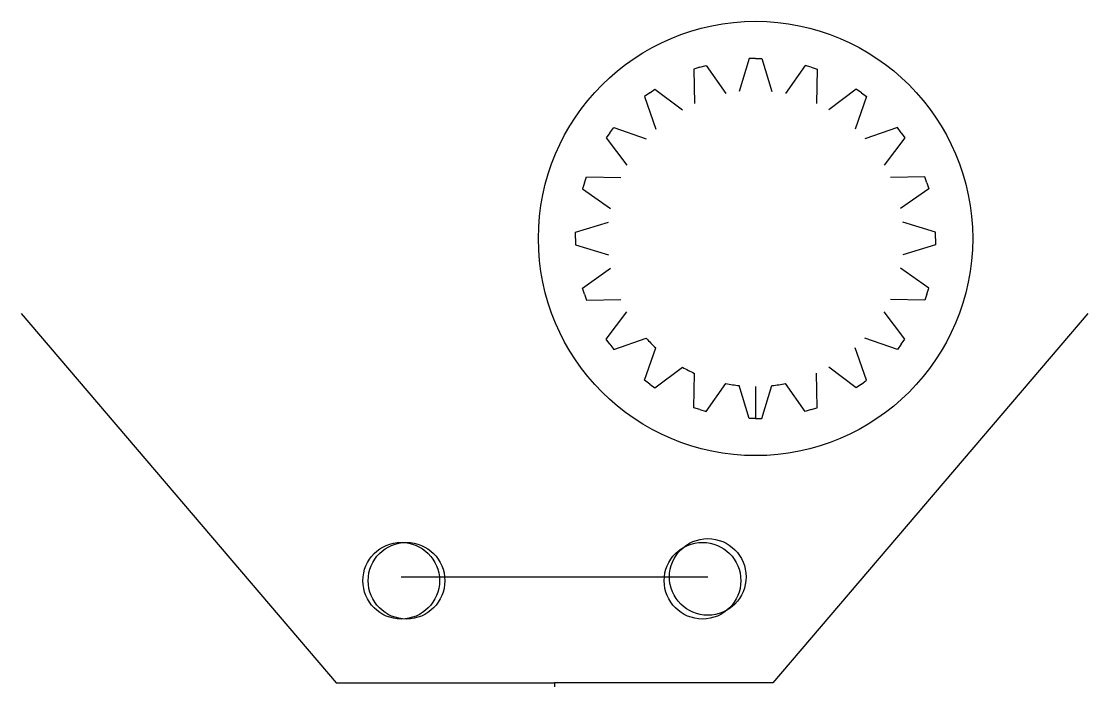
# Model space of a CAD drawing. Header units: millimetres. Extents: x 2762 to 2859, y 1229 to 1359.
# Drawn here: x 2761.7 to 2845.2, y 1307.4 to 1359.5 of the extents above; entities outside this region: 1.
import ezdxf

# ---------------------------------------------------------------- set-up
doc = ezdxf.new("R2010")
doc.units = ezdxf.units.MM

# ---------------------------------------------------------------- blocks, each defined once
blk = doc.blocks.new('*U22')
for p, q in [((-0.5, -1.286), (-1.286, 1.286)), ((0.5, -1.286), (1.286, 1.286)), ((0, -1.286), (-0.5, -1.286)), ((0, -1.286), (0.5, -1.286))]:
    blk.add_line(p, q)
blk = doc.blocks.new('*U23')
at = {"color": 0, "linetype": 'ByBlock', "lineweight": -2, "transparency": 16777216}
for p, rotation in [((3372.721, 1246.906, 6), 197.9999999999999), ((3376.677, 1247.533, 6), 180), ((3380.634, 1246.906, 6), 162.0000000000001), ((3369.151, 1245.088, 6), 216), ((3384.203, 1245.088, 6), 144), ((3366.319, 1242.255, 6), 234), ((3387.035, 1242.255, 6), 126), ((3364.5, 1238.686, 6), 252), ((3388.854, 1238.686, 6), 108), ((3363.874, 1234.73, 6), 270), ((3389.481, 1234.73, 6), 90), ((3364.5, 1230.773, 6), 288), ((3388.854, 1230.773, 6), 71.99999999999999), ((3366.319, 1227.204, 6), 306), ((3387.035, 1227.204, 6), 53.99999999999999), ((3369.151, 1224.372, 6), 324), ((3384.203, 1224.372, 6), 35.99999999999999), ((3372.721, 1222.553, 6), 342), ((3380.634, 1222.553, 6), 17.99999999999997)]:
    blk.add_blockref('*U22', p, dxfattribs=dict(at, rotation=rotation))
blk.add_blockref('*U22', (3376.677, 1221.926, 6), dxfattribs=at)

msp = doc.modelspace()

# ---------------------------------------------------------------- linework, layer by layer
for p, q in [((2761.714, 1336.593, 563.665), (2786.371, 1307.678, 563.665)), ((2845.195, 1336.593, 563.665), (2820.539, 1307.678, 563.665)), ((2819.195, 1330.878, 569.665), (2819.195, 1328.378, 569.665)), ((2786.371, 1307.678, 563.665), (2803.455, 1307.678, 563.665)), ((2786.371, 1307.678, 563.665), (2791.871, 1307.678, 563.665)), ((2803.455, 1307.678, 563.665), (2803.455, 1307.382, 563.665)), ((2820.539, 1307.678, 563.665), (2803.455, 1307.678, 563.665)), ((2803.455, 1307.678, 563.665), (2803.455, 1307.382, 563.665)), ((2820.539, 1307.678, 563.665), (2815.039, 1307.678, 563.665))]:
    msp.add_line(p, q)
at = {"extrusion": (0, 0.999539, -0.030353)}
msp.add_line((2791.455, 1315.974, 579.421), (2815.455, 1315.974, 579.421), dxfattribs=at)
at = {"extrusion": (0, 0.030353, 0.999539)}
msp.add_line((2858.263, 1229.475, 624.067), (2858.685, 1229.475, 624.067), dxfattribs=at)
for centre, radius in [((2819.195, 1342.467, 563.665), 17), ((2791.871, 1315.678, 563.665), 3), ((2815.039, 1315.678, 563.665), 3)]:
    msp.add_circle(centre, radius)
for centre in [(-2791.455, -1297.78, 609.338), (-2815.455, -1297.78, 619.098)]:
    msp.add_circle(centre, 3, dxfattribs=at)
for start, end in [(222.37204, 227.62796), (240.37204, 245.62796), (258.37204, 263.62796), (276.37204, 281.62796)]:
    msp.add_arc((2819.195, 1342.467, 569.665), 11.589, start, end)

# ---------------------------------------------------------------- block references
msp.add_blockref('*U23', (-557.482, 107.738, 563.665))

doc.saveas('drawing.dxf')
